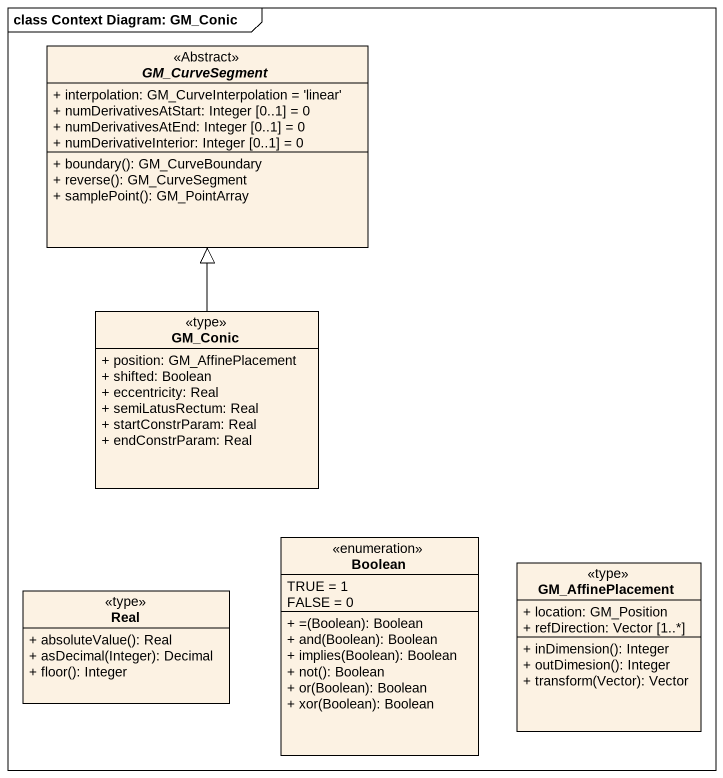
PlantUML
@startuml
mainframe class Context Diagram: GM_Conic
hide circle
hide empty members
skinparam classAttributeIconSize 0
abstract class GM_CurveSegment <<Abstract>> {
  + interpolation: GM_CurveInterpolation = 'linear'
  + numDerivativesAtStart: Integer [0..1] = 0
  + numDerivativesAtEnd: Integer [0..1] = 0
  + numDerivativeInterior: Integer [0..1] = 0
  + boundary(): GM_CurveBoundary
  + reverse(): GM_CurveSegment
  + samplePoint(): GM_PointArray
}
class GM_Conic <<type>> {
  + position: GM_AffinePlacement
  + shifted: Boolean
  + eccentricity: Real
  + semiLatusRectum: Real
  + startConstrParam: Real
  + endConstrParam: Real
}
class Real <<type>> {
  + absoluteValue(): Real
  + asDecimal(Integer): Decimal
  + floor(): Integer
}
enum Boolean {
  TRUE = 1
  FALSE = 0
  + =(Boolean): Boolean
  + and(Boolean): Boolean
  + implies(Boolean): Boolean
  + not(): Boolean
  + or(Boolean): Boolean
  + xor(Boolean): Boolean
}
class GM_AffinePlacement <<type>> {
  + location: GM_Position
  + refDirection: Vector [1..*]
  + inDimension(): Integer
  + outDimesion(): Integer
  + transform(Vector): Vector
}
GM_Conic -up-|> GM_CurveSegment
@enduml
